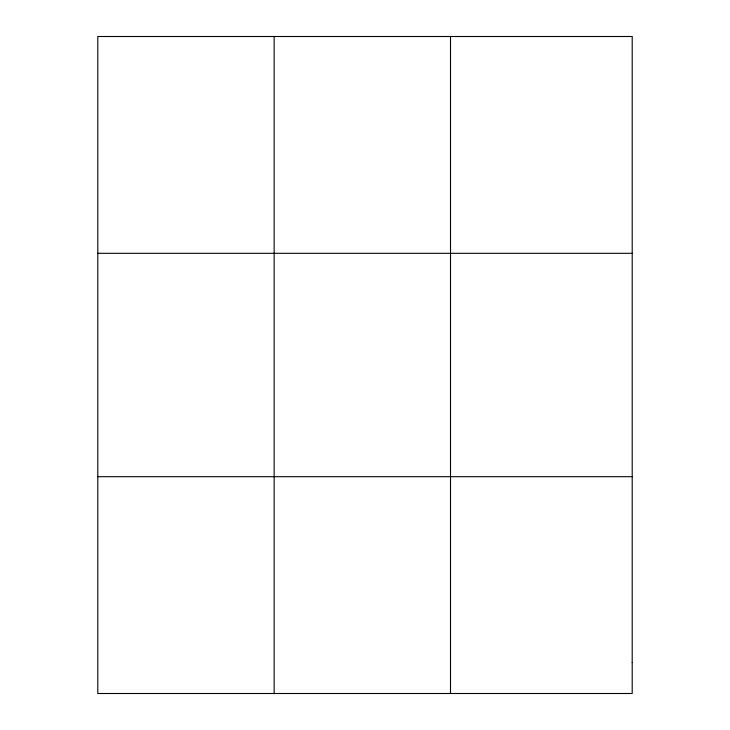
<?xml version="1.0" encoding="UTF-8"?>
<svg xmlns="http://www.w3.org/2000/svg" width="730" height="730" viewBox="0 0 730 730"><rect width="100%" height="100%" fill="white"/><g stroke="black" fill="none" stroke-linecap="round" stroke-linejoin="round"><path stroke-width="1.09" d="M274.151 36.5L274.151 693.5M450.51 36.5L450.51 693.5M97.793 253.31L632.207 253.31M97.793 476.69L632.207 476.69M632.207 662.53L632.207 693.5L97.793 693.5L97.793 36.5L632.207 36.5L632.207 662.53"/></g></svg>
